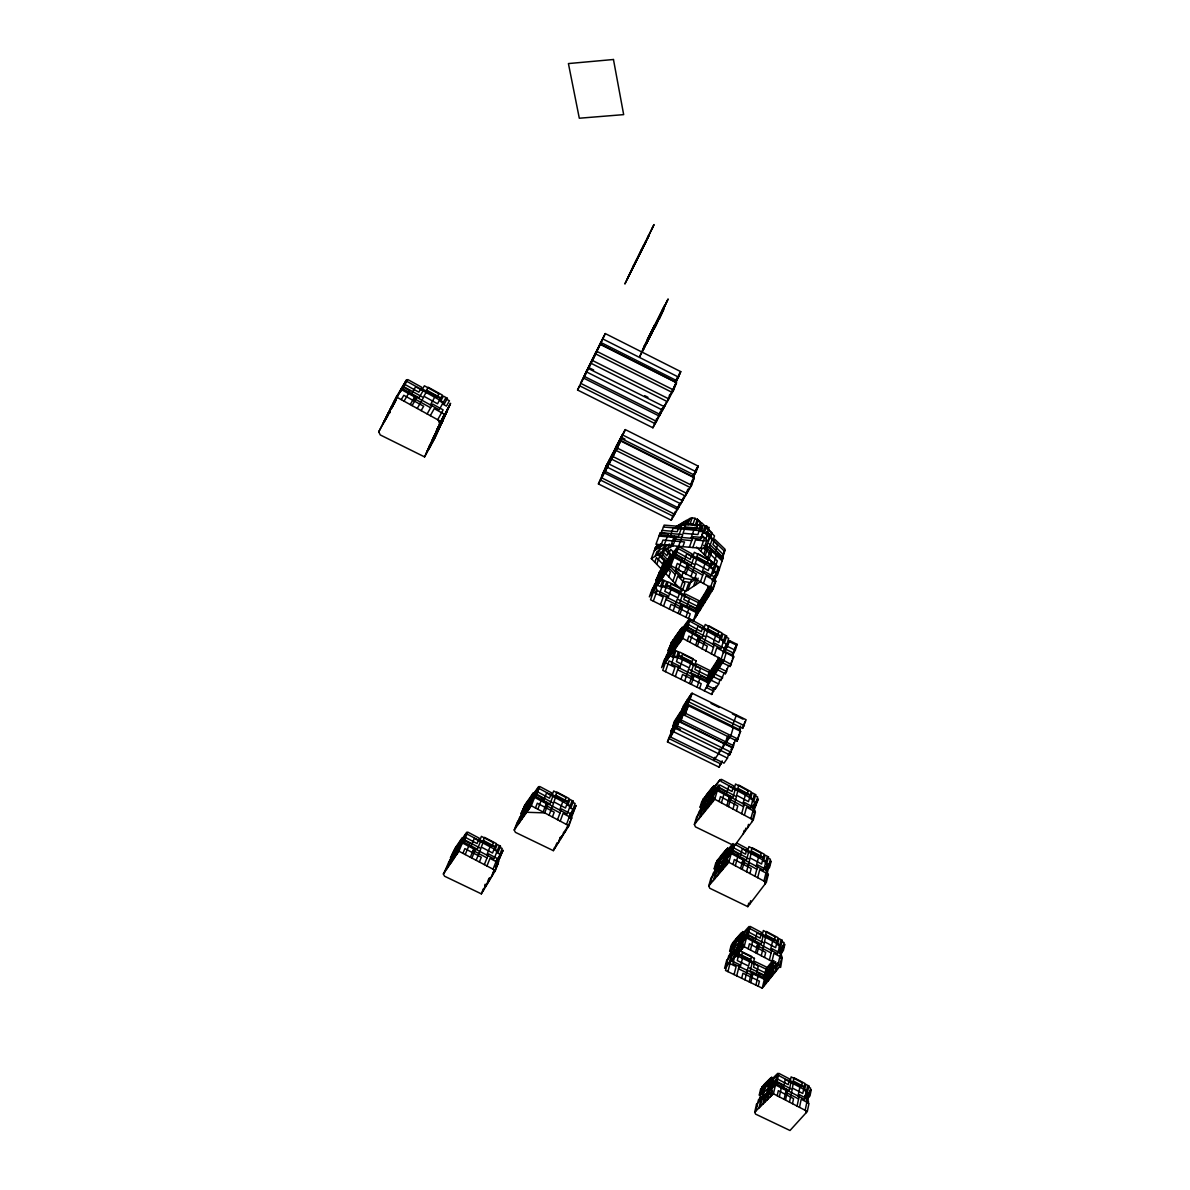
<?xml version="1.0" encoding="UTF-8"?>
<svg xmlns="http://www.w3.org/2000/svg" width="1190" height="1190" viewBox="0 0 1190 1190"><rect width="100%" height="100%" fill="white"/><g stroke="black" fill="none" stroke-linecap="round" stroke-linejoin="round"><path stroke-width="1.5" d="M806.255 1097.433L807.043 1093.625L804.871 1096.05M806.359 1101.687L807.772 1094.904L806.493 1096.332M808.397 1093.208L807.742 1096.868L810.226 1090.858M805.169 1110.3L807.534 1098.92L799.487 1094.726L797.077 1106.09M808.501 1093.253L807.579 1097.656L809.185 1095.871L810.568 1088.136L807.489 1086.53L804.782 1099.515L783.303 1088.344L785.251 1079.479L806.612 1090.769M799.502 1107.355L801.212 1099.233L809.007 1103.309L807.326 1111.43L789.996 1130.5L755.576 1114.108L754.683 1112.189L756.543 1104.141L760.841 1099.917L758.982 1107.964M797.999 1096.035L799.888 1087.125M792.481 1103.695L793.566 1098.623L778.334 1090.665L777.204 1095.722M789.461 1102.119L792.183 1089.519L776.282 1081.204L767.386 1089.981L764.545 1102.52M785.519 1100.051L787.453 1091.185L775.449 1084.908L768.74 1091.527L766.732 1100.378M784.091 1099.307L786.337 1089.029M779.331 1096.838L781.994 1084.804L776.163 1081.755L772.89 1084.983L770.183 1096.987M771.373 1095.826L772.503 1090.769L764.01 1099.129L762.864 1104.156M775.359 1083.897L777.725 1073.365L771.745 1079.285L770.451 1085.012L776.445 1079.077M754.683 1112.189L773.455 1093.774L776.282 1081.204M776.475 1083.867L778.84 1073.335L789.505 1078.914L788.256 1084.655L777.546 1079.062M767.535 1099.59L769.856 1089.341M760.321 1106.655L762.909 1095.365L758.476 1099.753L755.873 1111.014M763.087 1096.645L765.111 1087.794M779.152 967.277L780.67 960.821M771.968 961.401L773.902 953.339L782.217 957.757L780.625 967.44M774.779 972.661L777.04 963.171L768.591 973.673L770.704 964.837L773.738 961.074L771.819 969.106L764.709 977.912L750.191 970.921L752.288 962.502L765.988 969.106M779.554 952.937L780.447 949.144L778.171 951.985M776.088 971.055L777.992 962.993M778.007 964.614L781.815 948.37M781.934 948.43L780.893 952.788C783.243 952.431 784.225 941.677 783.749 945.723M768.606 980.292L770.718 971.457L764.367 979.325L751.396 973.078L749.209 981.884M770.704 977.704L773.693 965.15L765.259 975.621L762.24 988.161L725.543 970.49L727.224 964.093M772.325 975.711L773.515 970.668L765.423 980.679L764.203 985.722M765.334 984.338L768.205 972.349L765.125 976.172L758.818 973.137L755.888 985.097M767.848 981.229L770.302 970.981M772.786 961.951L771.908 965.611L766.241 972.661M763.935 977.555L766.479 967.053L754.951 961.49L753.538 967.187L765.096 972.751M770.495 949.992L772.622 941.156L757.004 932.856L754.802 941.662L777.725 953.77L780.789 940.874L784.076 942.629L780.536 957.563L781.815 955.972L781.057 959.214L782.217 957.757M765.081 977.451L767.61 966.949L772.146 961.312M769.38 960.033L772.102 948.742L780.685 953.294M764.471 957.429L765.706 952.402L749.432 943.774L748.168 948.787M758.194 986.212L759.413 981.17L742.932 973.241L741.668 978.254M761.258 955.734L764.322 943.209L747.35 934.195L738.068 944.518L734.855 956.968M750.756 982.628L753.285 972.409M755.501 952.684L758.045 942.465M757.033 953.502L759.22 944.682L746.413 937.884L739.407 945.648L737.145 954.439M744.925 979.831L748.064 967.336L765.259 975.621M757.673 877.699L759.741 869.682L768.368 874.308L766.345 882.34L747.811 906.661L709.761 888.246L708.749 885.91L710.98 877.967L715.562 872.553L713.346 880.511M750.444 949.992L753.448 938.047L747.216 934.745L743.795 938.538L740.73 950.468M747.528 936.887L750.191 926.43L761.57 932.484L760.157 938.166L748.748 932.112M740.254 967.053L742.501 958.248M765.75 870.158L766.702 866.394L764.843 868.864M763.95 881.046L768.219 864L764.203 869.325M768.086 865.398L767.297 869.027M768.651 863.687L767.104 869.801L768.814 867.54L770.361 861.426M734.052 974.58L736.104 966.577L729.976 963.632M741.98 949.099L743.259 944.087L734.409 953.889L733.1 958.887M746.353 936.947L749.016 926.489L742.783 933.451L741.325 939.133L747.573 932.172M736.684 975.86L739.54 964.629L730.824 960.419L727.893 971.62M729.053 963.365L731.151 955.362L726.673 960.33L724.576 968.318L744.166 946.675L747.35 934.195M741.102 936.783L738.931 945.187L746.77 936.485L761.094 944.087L763.177 935.652L749.67 928.468M749.819 904.013L750.682 900.666M740.596 943.343L737.086 956.656L734.944 955.615M744.3 933.51L742.039 942.302L733.516 951.762L735.807 942.986L748.495 928.542M730.452 961.818L733.367 950.617L728.741 955.749L725.811 966.949M756.215 866.246L758.491 857.469M754.995 876.257L757.896 865.041L766.806 869.816L768.398 867.57L770.391 859.24L766.985 857.41L763.712 870.217L739.927 857.544L742.292 848.797L765.929 861.59M747.811 906.661L748.718 903.15M749.893 873.549L751.202 868.536L734.334 859.507L732.981 864.49M746.561 871.749L749.834 859.329L732.222 849.898L722.717 861.144L719.281 873.519M742.188 869.414L744.524 860.668L731.225 853.542L724.041 862.036L721.616 870.753M750.831 818.661L755.427 802.164L751.336 807.817M753.895 807.846L755.546 805.556L757.599 797.017L754.103 795.128L750.652 807.832L726.242 794.741L728.726 786.055L745.356 795.024L742.947 803.741M752.065 821.665L754.207 813.692M699.051 818.661L701.386 810.777L696.73 816.533L694.38 824.417L695.436 826.857L734.468 845.852L753.3 819.984L755.427 812.011L746.561 807.236L744.39 815.195M740.596 868.566L743.319 858.421M743.289 833.729L744.181 830.412M735.331 865.755L738.544 853.899L732.073 850.434L728.577 854.584L725.305 866.424M744.955 831.423L745.862 828.106M747.528 827.898L748.48 824.387M752.868 808.412L753.88 804.678L751.976 807.296M708.749 885.91L728.83 862.274L732.222 849.898M732.386 852.576L734.676 844.231L748.703 851.743L746.472 860.117L731.612 852.159L723.58 861.649L725.885 853.304L733.471 844.32L731.181 852.665M726.584 864.922L727.953 859.939L718.879 870.649L717.496 875.632M741.638 813.707L744.687 802.566L753.835 807.489M736.402 810.896L737.785 805.928L720.456 796.601L719.028 801.539M722.479 869.756L725.275 859.641M714.774 878.815L717.882 867.674L713.152 873.282L710.014 884.423M718.016 868.76L720.456 860.043M732.981 809.051L736.432 796.705L718.344 786.962L708.69 798.951L705.075 811.223M728.488 806.627L730.943 797.94L717.287 790.591L709.999 799.62L707.455 808.293M726.852 805.749L729.708 795.693M745.014 721.438L742.649 728.369L688.445 701.728L692.059 693.175L746.16 719.772L742.649 728.369M739.362 730.407L740.611 726.079M740.269 730.02L688.222 704.465L684.711 715.369L737.086 741.058L738.901 734.765M737.086 741.058L740.596 731.359L688.415 705.73L684.101 712.379L680.264 722.211L732.445 747.811L735.658 739.481M721.452 802.848L724.829 791.082L718.195 787.497L714.625 791.915L711.189 803.666M673.852 727.164L670.699 732.014L680.026 716.514L676.098 728.622L729.693 754.877L730.645 751.589M731.716 747.93L731.121 749.953L732.832 747.454L679.326 721.214L670.625 737.056L723.981 763.177L727.462 758.119L728.89 753.196M732.445 747.811L733.947 742.59M729.693 754.877L732.832 747.454M739.481 727.73L739.704 726.971M712.483 802.06L713.926 797.121L704.718 808.531L703.26 813.469M717.258 789.743L718.626 785.043L712.126 793.135L713.762 787.542L720.262 779.465L711.977 791.038L709.538 799.323L718.195 787.497M694.38 824.417L714.774 799.249L717.287 790.591M718.492 789.654L719.861 784.954L732.029 791.499L733.62 785.891L721.497 779.361L720.902 781.369L735.301 789.119L732.951 797.434L717.689 789.208M692.059 693.175C687.285 711.025 672.766 724.293 667.471 741.905L719.117 767.178L720.143 763.727M726.421 742.158L728.28 735.866M708.318 807.222L711.263 797.181M731.999 726.793L736.461 715.012M719.117 767.178L722.181 760.856M733.204 727.73L730.898 735.598L713.881 760.559L714.863 757.271M703.885 806.835L706.444 798.178M722.449 747.989L723.892 743.081M725.052 744.181L727.09 737.25M695.674 822.826L698.961 811.773L703.766 805.809L700.494 816.875M718.522 753.746L719.98 748.822M734.959 649.338L736.283 645.025M723.446 659.662L722.479 662.756L730.11 666.519L732.014 660.316M729.559 640.622L725.93 649.309L733.486 653.042L735.301 650.261L737.101 644.355L729.559 640.622L726.272 648.193M730.11 666.519L733.754 656.821L716.722 647.895L714.268 655.63M697.057 687.225L700.746 675.712L707.871 679.222L711.204 674.105L707.574 685.648L715.116 689.352L718.671 683.952L711.099 680.219L712.617 675.37L716.618 669.226L725.379 673.733L726.941 668.602M725.379 673.733L728.697 665.374M732.668 653.697L732.891 652.953L732.326 653.816M732.519 656.196L734.468 650.93M734.052 651.183L735.286 647.137M718.671 683.952L720.158 679.088M684.666 681.141L688.608 669.122L708.035 678.702L717.139 664.689L713.36 676.738L720.947 680.472L724.189 672.96M672.365 675.087L674.953 667.382L665.389 662.666L662.741 670.342L711.754 694.469L713.881 687.641M724.948 652.462L725.93 649.309M734.765 644.281L728.756 641.306L725.127 649.978L728.682 638.405L724.963 636.367L721.095 648.699L695.109 634.523L697.905 626.104L723.698 640.384M711.754 694.469L714.893 687.969M726.153 653.057L723.743 660.807L704.227 690.765M715.116 689.352L716.112 686.124M716.618 669.226L715.101 674.076L722.702 677.809M720.857 659.007L711.486 674.923L714.164 666.43M717.763 669.985L719.89 663.157L707.886 682.658L706.354 687.508L713.896 691.212M720.605 660.881L724.502 648.535L714.774 643.195L711.337 654.024M721.586 660.078L719.177 667.828L726.793 671.577M723.951 652.804L726.51 644.578L723.788 648.773M718.418 657.356L717.287 660.971L719.147 658.1L717.466 663.499L720.352 659.052M717.555 660.986L715.012 669.107L706.92 682.257L692.253 675.042L689.501 683.506M706.473 680.472L709.671 670.372L696.656 663.961L694.886 669.42L707.931 675.861M706.92 682.257L710.936 670.178L717.035 660.762L715.309 666.251L709.195 675.667M712.899 644.266L715.592 635.802M699.661 688.519L701.207 683.67L682.569 674.492L680.978 679.312M684.711 715.369L688.415 705.73M682.599 714.03L685.366 705.506M680.264 722.211L683.789 711.308L688.222 704.465M686.63 702.71L687.671 699.512L680.368 712.617L682.138 709.894M705.774 650.975L707.321 646.155L688.876 636.055L687.27 640.86M675.965 724.576L680.606 712.661L673.748 723.267M682.48 708.838L680.368 715.309L686.109 706.458L689.218 696.834L683.209 706.131L681.989 709.88L686.838 702.1M702.115 648.981L706.012 636.992L686.764 626.461L676.738 640.354L672.677 652.284M676.098 728.622L679.326 721.214M691.256 684.369L694.439 674.552M671.086 731.434L671.8 729.217M667.471 741.905L675.414 726.242L682.48 715.354M670.625 737.056L674.388 725.469L671.249 730.333M674.596 726.391L677.378 717.853M695.6 645.411L698.827 635.639M697.34 646.363L700.107 637.929L685.574 629.971L678.003 640.473L675.147 648.877M708.571 596.383L711.114 588.738M713.584 581.523L716.276 573.402L712.572 579.381M715.621 577.864L717.466 574.874L716.544 572.524L718.462 566.708L714.64 564.596L710.564 576.778L683.774 562.052L686.704 553.737L713.316 568.567M714.58 580.973L717.54 572.048M721.824 558.928L725.022 549.23L714.729 539.278L712.959 544.529L723.282 554.495M718.061 570.917L719.385 569.073L718.462 566.708M717.674 572.554L714.803 578.667L716.722 572.836M724.993 550.36L721.795 560.073L722.509 559.597L709.523 547.088L712.17 539.323L724.398 551.134M711.947 590.969L715.488 580.244M717.466 574.874L723.208 557.47L707.827 542.64L703.87 554.168M660.465 604.654L663.187 597.053L653.325 592.159L650.543 599.76L693.309 620.897L713.241 588.886L715.77 581.241L706.042 575.871L703.469 583.502M715.77 565.592L717.317 560.936L703.513 547.653M702.636 605.918L706.607 594.003L697.31 608.968L693.309 620.897M709.062 586.477L706.949 592.843L710.876 586.521M713.494 572.985L716.38 564.253L712.557 562.141L710.609 567.942L714.446 570.07M704.421 603.062L706.012 598.273L697.087 612.627L695.481 617.417M709.463 590.79L714.089 576.689L704.063 571.155L700.449 581.836M707.128 598.704L710.683 587.979M713.42 579.917L714.61 576.347L712.111 580.378M713.702 563.614L717.406 552.547L723.044 557.976L722.33 558.452M696.715 615.438L700.523 604.029L697.132 609.488L689.798 605.859L685.916 617.253M700.806 604.698L703.617 596.309M679.683 668.185L682.51 659.736L700.404 668.557L697.667 677.051L671.398 664.05L675.563 651.778L674.224 651.109M699.482 610.991L702.74 601.247M700.33 609.637L703.126 601.233L696.135 612.493L681.022 605.011L678.121 613.4M708.005 586.997L706.815 590.582L708.868 587.072M689.858 642.273L693.651 630.849L686.585 626.981L682.896 632.098L679.029 643.507M704.406 598.555L707.083 590.523M695.689 610.708L699.036 600.727L685.633 594.078L683.759 599.492L697.221 606.156M696.983 610.485L700.33 600.504L706.562 590.448L704.763 595.878L698.515 605.933M675.34 676.545L678.955 665.745L669.092 660.896L665.403 671.666M688.594 618.577L690.23 613.787L671.011 604.282L669.33 609.042M709.106 559.196L712.289 549.75M666.43 660.926L669.063 653.251L664.228 659.929L661.595 667.605L682.733 638.376L688.951 619.291L682.212 628.662L680.368 634.077L687.121 624.705M686.883 629.108L690.26 619.127L703.156 626.208L701.371 631.637L688.43 624.557M676.039 647.628L679.356 637.885M702.115 572.167L704.941 563.822M707.708 557.857L710.475 549.721L722.077 560.892M680.368 641.648L681.989 636.858L672.424 650.097L670.788 654.887M693.502 586.298L696.046 578.846L688.385 583.963L685.812 591.415L700.434 581.687M705.298 555.373L707.886 547.802L704.792 547.534L705.848 544.485M679.594 632.663L680.859 628.96L674.031 638.465L670.773 647.94L677.303 638.896L679.475 632.515L672.96 641.559M695.882 584.707L698.128 578.147M694.707 578.667L696.343 573.907L677.303 563.42L675.623 568.151M708.466 539.962L710.43 534.221L706.042 533.834M667.932 658.844L671.606 648.089L666.623 655.006L662.919 665.76M674.15 640.443L675.385 636.858L682.376 627.145L681.156 630.73L672.752 642.154M671.681 648.937L674.566 640.518M690.944 576.585L695.019 564.774L675.176 553.811L664.942 568.686L660.658 580.467M700.925 548.263L704.584 537.687L693.115 536.69L689.382 547.251M700.94 551.342L701.996 548.263M687.939 590.002L691.539 579.56L696.076 577.819M679.936 614.293L683.283 604.565M706.012 538.639L707.99 532.882M701.014 538.014L702.859 532.704L707.217 533.165L709.195 527.438L704.807 527.051L700.613 539.085L670.104 536.467L673.124 528.241L703.439 530.978M680.293 588.812L683.938 578.385L676.634 570.754L672.93 581.151M673.138 610.931L677.288 599.061L697.31 608.968M686.005 573.878L688.921 565.548L673.927 557.292L666.192 568.508L663.187 576.808M702.472 528.895L700.181 526.144L699.586 527.839L702.07 530.219M681.915 588.738L680.635 592.427L666.817 585.584M692.848 547.549L695.495 540.007L706.622 540.989L704.034 548.545L655.928 544.276L660.286 532.629L682.777 534.593L678.553 546.284M684.22 572.896L687.597 563.242M696.73 525.073L698.084 521.235L695.064 518.319L692.193 517.888L688.951 519.866L687.329 524.418L690.498 518.096L687.27 520.075L685.262 525.668M699.125 525.37L700.375 522.023L697.28 519.197L700.375 522.023M668.066 597.945L671.041 589.6L689.471 598.734L686.615 607.123L659.528 593.661L663.916 581.538L660.019 579.619M678.285 569.623L682.287 558.348L674.998 554.332L671.22 559.821L667.159 571.066M697.385 519.123L695.391 524.731L696.477 525.787M675.147 583.442L677.764 576.019L684.86 583.412L682.257 590.865L665.984 573.907L667.664 569.281L670.401 572.137L668.735 576.778M690.944 538.297L693.874 530.041M675.028 571.438L676.5 567.303M663.529 606.171L667.322 595.506L657.163 590.478L654.604 584.26L659.691 576.867L655.824 587.488M695.094 525.861L693.086 523.912L695.064 518.319M688.028 524.805L690.185 523.481L692.193 517.888M682.852 546.671L684.533 541.956L662.949 540.052L661.209 544.752M673.942 556.637L677.497 546.79L670.61 556.816L668.661 562.171L675.563 552.145M654.277 589.705L657.044 582.133L652.12 589.273L649.338 596.859L670.937 565.577L675.176 553.811M675.295 556.459L678.836 546.612L692.134 553.96L690.26 559.33L676.902 551.967M664.094 575.484L667.59 565.86M673.287 551.327L672.469 555.388M669.152 563.971L672.142 555.685L658.457 575.648M672.677 554.808L672.32 555.804L669.36 552.71L670.625 549.259L673.094 551.848M668.527 569.073L670.238 564.343L660.465 578.519L658.739 583.249M659.736 577.611L662.77 569.311M662.934 568.612L665.329 562.037L657.549 553.915M670.877 546.775L671.993 543.711M659.498 581.062L657.921 585.376L661.833 587.31M672.96 545.793L675.95 537.553L659.007 536.065M667.813 560.936L665.522 567.228L658.858 576.912L662.28 567.556L669.256 557.396L667.932 561.04L661.164 570.605M653.295 601.114L657.163 590.478M665.76 568.523L668.631 560.594L676.798 548.724M692.015 481.266L692.639 479.585M693.19 478.068L696.373 469.396M562.022 836.778L563.792 831.944M566.5 824.477L570.456 813.677L561.531 808.917L557.515 819.702M650.707 594.881L654.604 584.26M667.754 548.679L669.435 544.068L656.85 551.714L655.14 556.31M621.18 438.455L694.291 475.048L696.18 471.79L698.247 466.138L625.3 429.605L620.481 439.527L625.3 429.605M564.134 833.372L565.384 829.98M572.42 810.881L569.251 817.456M661.06 568.775L664.496 559.389M606.87 464.338L598.421 483.928L671.249 520.209L691.583 485.252L694.306 477.815L620.659 440.969L616.182 449.314M565.265 831.587L566.946 826.961M570.278 818.021L573.773 808.471L569.475 815.611M573.967 808.055L571.944 813.99L575.395 805.749M567.883 827.377L570.144 821.204M518.126 824.432L521.131 816.786L517.219 822.335L514.214 829.98L515.404 832.331L553.35 850.657L568.894 825.756L571.721 818.036L563.063 813.439L560.207 821.145M662.369 569.341L670.803 555.403L669.509 558.943L660.941 571.2M670.937 545.615L674.418 536.065M553.35 850.657L554.6 847.265M663.678 551.149L666.058 544.648L664.585 545.541L662.205 552.041M681.364 502.82L683.09 498.149L680.769 503.861L607.376 467.239L612.21 455.874L603.077 473.025M684.295 496.081L682.569 500.737L609.087 464.055L612.032 456.573M555.046 847.934L556.816 843.115M556.013 846.388L557.188 843.175M687.761 489.402L685.351 495.977L611.69 459.191L615.349 450.608M558.17 842.936L559.36 839.709M558.824 841.88L560.594 837.061L559.94 838.102M688.46 488.971L686.823 493.448L613.073 456.618L617.149 447.038M694.008 474.051L693.16 476.342L697.444 467.149L695.57 470.392M693.487 476.06L694.96 472.043M560.639 838.995L561.814 835.782M662.443 545.213L662.711 544.47L654.812 549.274M675.191 511.73L673.466 516.415L600.504 480.061L606.305 468.31M675.875 511.12L674.73 514.244L601.694 477.845L606.335 466.941M656.716 564.239L660.762 553.276M664.213 545.02L668.334 533.849L660.093 533.135M679.282 504.709L677.556 509.394L604.356 472.891L620.659 440.36L694.082 477.101L690.26 487.528L616.316 450.564L620.659 440.36M654.753 562.201L656.463 557.604L664.065 565.518M657.326 554.986L660.792 545.645M671.249 520.209L673.689 513.649M662.369 570.144L651.317 558.631L655.601 547.177L660.629 544.128M660.495 534.846L664.139 525.102L679.193 526.397L677.259 531.707L662.161 530.398M655.541 548.828L657.178 544.455M655.467 549.959L655.601 547.177M559.657 810.063L562.811 801.629M552.413 816.995L554.228 812.19L537.3 803.191L535.455 807.98M549.066 815.209L553.573 803.265L535.931 793.864L527.824 805.392L523.184 817.277M543.101 812.041L546.82 802.298M537.821 809.23L542.209 797.836L535.723 794.385M529.386 808.471L531.261 803.696L523.526 814.659L521.651 819.434M534.726 796.556L538.594 786.59L533.15 794.37L531.023 799.784L536.497 792.005M514.214 829.98L531.305 805.764L535.931 793.864M535.872 796.467L539.739 786.501L551.58 792.808L549.512 798.237L537.642 791.915M532.391 794.102L528.42 803.949L523.139 811.461L526.858 802L533.551 792.689L525.415 805.689M525.177 814.451L528.449 806.061L534.563 797.374L547.891 804.47L544.693 812.889L526.709 812.279M525.891 813.425L529.684 803.711M528.315 810.018L532.748 798.639M515.3 828.448L519.509 817.738L523.54 811.996L519.346 822.707M526.486 804.336L527.899 800.766M523.392 812.993L526.679 804.604M492.095 875.914L493.91 871.333M497.435 862.512L502.611 850.508L497.004 864.639M494.46 871.943L498.684 861.248L495.308 866.915M446.919 868.774L450.103 861.218L443.364 873.995L444.569 876.227L481.355 893.868L495.382 870.425L498.387 862.795L489.982 858.362L486.948 865.993M481.355 893.868L483.348 888.856M484.672 885.524L485.208 884.185M482.887 891.31L485.654 885.092L484.776 886.55M485.713 886.595L488.183 880.838L487.603 881.835M489.016 878.235L488.376 879.871L488.956 878.889M493.047 869.191L497.271 858.511L488.614 853.944L484.33 864.609M487.93 882.891L489.819 878.116M489.179 880.793L490.429 877.61M491.083 877.595L493.746 870.872M497.465 861.069L500.261 856.428M498.491 858.927L499.904 855.357L496.379 861.292L501.169 853.052M674.209 386.661L674.864 385.039M675.459 383.567L680.769 371.637L605.293 333.572L602.809 338.421M677.735 378.331L679.951 372.842L675.831 381.841L680.769 371.637M486.74 855.089L490.087 846.73M586.536 370.923L577.567 390.008L652.908 427.79L673.6 390.008L676.515 382.778L600.296 344.386M479.377 862.006L481.31 857.246L464.888 848.604L462.925 853.334M663.202 409.003L665.032 404.466L662.592 410.119L586.655 371.979L596.071 351.779M666.266 402.22L664.437 406.757L588.381 368.528L590.448 364.11M669.345 395.541L669.777 394.5M669.836 395.214L667.248 401.595L591.028 363.277L597.841 348.611M671.086 393.087L668.75 398.873L592.442 360.481L596.785 351.214M671.666 391.629L672.186 390.365M676.411 379.997L675.518 382.228L677.333 378.896M476.134 860.296L480.938 848.47L463.803 839.441L456.439 850.27L451.516 862.036M652.908 427.79L655.497 421.409M656.151 419.802L656.657 418.538M660.182 412.097L659.677 413.376L662.533 408.125M660.539 413.064L659.32 416.098L583.576 378.078L589.481 365.226M470.333 857.246L474.289 847.592M471.88 858.05L475.286 849.734L462.36 842.907L449.166 862.066L455.606 847.563L451.784 855.402M465.216 854.554L469.886 843.264L463.594 839.947M459.013 847.622L462.479 839.322M456.172 855.208L460.887 843.948M457.153 853.766L459.132 849.02L450.132 864.074M462.583 842.074L466.703 832.212L461.735 839.515M443.364 873.995L458.894 851.222L463.803 839.441M463.669 841.999L467.789 832.122L479.272 838.191L477.071 843.561L465.558 837.492M448.035 867.153L452.483 856.547L448.809 861.962L444.346 872.553M455.621 848.961L462.27 837.82L459.504 844.885L464.457 837.567M452.245 857.573L455.725 849.273M460.024 842.803L456.692 850.731L462.91 841.598L477.369 849.214L480.626 841.241L466.986 834.056M453.33 859.388L456.796 851.088M453.985 858.421L458.016 848.797M618.592 444.539L621.626 437.414L624.943 439.08M624.616 430.691L606.067 466.197M609.087 464.055L620.659 440.969M609.816 459.295L602.408 474.617M612.85 453.167L604.654 469.514M676.456 509.573L680.13 503.251L678.404 507.922L605.16 471.389L608.566 463.356M610.812 458.507L620.793 437.846L619.35 441.252M614.1 452.929L618.056 443.93M657.118 322.014L660.465 314.309M654.232 328.946L658.501 319.084M661.774 311.616L663.202 308.329M655.75 326.06L658.799 319.024M663.113 309.385L668.17 298.973L647.301 339.388M661.387 313.877L667.367 300.341M659.29 319.292L663.559 309.459L643.091 348.878M663.693 309.668L639.699 356.643L644.519 345.621M644.073 346.811L654.619 325.108L652.447 330.091M641.975 352.314L656.925 322.743M643.284 349.83L647.866 339.299M648.029 339.358L651.406 331.623M646.185 344.282L650.097 335.297M647.062 342.601L650.439 334.851M651.852 331.95L663.752 307.689M649.502 337.96L654.277 326.997L644.296 346.097M651.376 334.405L653.28 329.987M400.911 390.96L406.563 379.818L396.374 396.939L378.747 431.806L380.25 434.93L424.577 456.901L444.391 414.254L434.246 408.646L430.304 415.667M439.051 425.99L426.303 453.033M428.846 449.121L444.391 414.254M438.084 429.248L430.363 446.354L429.441 445.893M432.163 442.933L448.437 408.393M438.664 428.207L450.058 404.347M446.131 412.395L447.633 408.661M433.934 439.72L447.232 409.777M446.875 411.249L441.356 423.432L443.23 420.025M588.038 368.677L584.394 376.457L660.182 414.507L662.77 408.111M590.27 363.857L592.62 358.859M599.18 345.874L600.727 342.586M598.228 348.402L603.479 337.157M602.095 340.221L605.293 333.572M627.16 279.412L636.977 258.87M631.429 270.904L635.862 261.577M637.319 258.602L641.975 248.636M634.791 264.195L639.803 253.515M640.25 252.563L643.909 244.738M639.58 254.63L646.17 240.514M647.509 237.762L649.011 234.579M641.113 251.566L644.326 244.724M646.973 239.368L653.236 226.115M644.712 244.367L649.309 234.802L628.424 276.437M651.614 229.744L654.054 224.568L632.812 267.14M633.645 265.385L624.854 284.008L646.111 241.6M585.688 372.723L602.408 339.195M581.226 382.213L602.795 338.927L678.553 377.111M577.567 390.008L579.679 385.828L655.154 423.685L658.278 416.798L656.434 421.349L580.884 383.433L596.993 351.437L673.6 390.008M383.983 422.599L389.442 412.023M390.082 410.728L397.787 395.437L393.28 403.068M394.485 402.696L391.703 408.17L393.146 405.745M396.434 398.635L397.936 395.675M398.68 394.188L403.663 384.727M389.383 413.242L389.963 412.112L389.368 413.123M393.92 404.421L396.002 400.316M399.87 392.73L405.522 381.573M440.449 424.815L434.067 436.671L439.869 426.481M442.903 419.624L441.802 422.078M601.857 475.896L610.128 460.798M610.693 459.742L614.427 452.765M607.108 466.807L609.325 462.672M598.421 483.928L600.504 480.061M601.694 477.845L604.356 472.891M605.16 471.389L607.376 467.239M675.057 381.707L677.586 377.081M672.543 390.037L676.515 382.778M659.007 415.488L660.435 412.856M432.029 440.255L443.215 419.787M434.439 436.626L428.593 447.425L429.531 447.886M432.729 440.583L436.983 432.818M427.299 450.832L433.086 440.285M424.577 456.901L434.93 437.92L446.979 411.562M442.903 417.869L448.957 406.549M436.775 429.649L440.657 422.599M435.614 432.223L444.911 413.748L439.467 423.625L438.545 420.219M439.646 425.113L443.915 417.378M433.443 437.072L435.882 432.654M437.682 419.743L443.141 409.881L432.684 404.094L427.151 413.927M430.363 404.942L434.692 397.252L443.394 402.205M421.156 410.624L423.655 406.251L403.812 395.288L401.253 399.632M417.229 408.453L423.462 397.579L402.755 386.14M410.223 404.585L415.355 395.72M412.082 405.612L416.5 397.951L400.881 389.323M697.043 468.235L698.247 466.138M690.408 484.523L694.306 477.815M404.035 401.164L410.089 390.811L402.488 386.601M386.408 416.649L388.981 412.276M384.028 421.349L396.969 396.493L394.396 400.852M388.877 413.138L389.799 411.562L378.747 431.806M382.778 423.833L386.899 416.842M385.932 418.954L388.535 414.537M399.394 392.715L398.501 394.217L401.595 388.119L419.059 397.772L423.268 390.454L406.816 381.35M399.959 392.031L401.61 389.249M390.781 407.991L395.601 399.84M390.037 409.464L395.69 400.108M402.518 388.624L407.858 379.58L421.721 387.256L418.865 392.179L404.957 384.489M387.985 413.54L394.381 402.696M496.185 862.676L499.949 856.145M499.131 858.555L500.425 856.384M499.532 858.258L503.132 850.27L501.823 852.457M495.903 866.96L498.387 862.795M713.762 578.876L715.25 576.495M713.569 579.485L715.056 577.091M699.675 602.452L709.88 586.194M714.461 578.846L716.082 575.96M711.813 586.982L696.581 611.154L679.683 602.795L682.465 594.792L698.381 602.676M569.415 817.009L572.628 811.595M701.743 604.222L709.374 591.951M714.476 583.323L715.77 581.241M569.058 818.274L573.134 811.773L572.212 813.246M572.449 813.618L576.034 805.437L570.709 819.657L571.721 818.036M681.736 711.129L689.055 699.869M726.956 644.073L728.756 641.306M710.311 672.157L718.76 659.32M723.312 652.373L726.51 647.449M710.668 675.786L707.351 680.903L690.944 672.826L693.591 664.734L709.047 672.35M735.941 646.14L737.101 644.355M733.754 656.821L732.475 658.769L733.427 655.645L725.841 651.897M454.253 849.987L450.415 857.826L451.828 855.744M454.922 849.615L459.712 842.55M454.669 850.21L460.783 841.375M452.587 853.929L465.9 834.13M450.832 860.489L456.781 851.743M739.347 733.189L740.596 731.359M657.787 577.462L655.839 580.303L659.9 571.706L655.467 583.799L674.403 555.968L691.167 565.205L693.934 557.262L678.136 548.53M658.249 580.809L666.519 568.82M525.638 805.08L530.918 797.583M537.835 788.539L531.38 797.746L528.241 805.764L535.084 796.05L549.973 803.979L553.038 795.932L538.981 788.434M523.243 809.542L534.117 794.027L530.844 802.417L520.015 817.768L524.805 805.57L520.967 813.588L522.529 811.387M521.979 815.968L528.524 806.686M688.296 621.24L680.293 632.336L677.556 640.369L686.035 628.632L702.279 637.528L704.911 629.465L689.59 621.076M670.327 646.453L683.744 627.77L680.888 636.174L667.501 654.708L671.71 642.466L667.783 650.945L669.702 648.297M670.253 652.075L678.345 640.875M753.166 807.326L754.549 805.392M752.987 807.95L754.386 806.017M755.546 805.556L754.43 807.103M755.04 807.475L758.402 798.996L756.543 801.346L753.731 812.339L755.07 810.494M766.018 869.072L767.401 867.242M765.869 869.697L767.238 867.882M767.907 869.503L769.632 867.227L771.165 861.129L769.335 863.33L765.14 883.917L764.679 881.448M767.163 875.885L768.368 874.308M778.007 951.792L780.952 948.118M782.232 946.586L784.017 944.562M704.852 798.683L711.129 790.889L709.195 797.464L702.903 805.273L705.804 795.5L712.379 787.304L711.263 791.112L704.673 799.308M702.368 803.309L715.294 787.17L712.765 795.827L699.839 811.803L703.587 799.204L701.758 801.495L699.958 807.489L701.803 805.199M779.807 951.836L781.161 950.17M779.658 952.476L780.997 950.795M767.119 969.002L773.842 960.642M780.566 952.655L782.038 950.632M781.696 952.625L783.377 950.542L784.82 944.399L783.139 946.481M773.946 963.87L775.716 961.669M702.561 809.914L710.356 800.26M769.543 974.119L776.475 965.551M762.24 988.161L780.328 965.834L744.166 946.675M718.849 860.37L725.037 853.037L723.193 859.656L717.005 866.989L719.757 857.157L726.242 849.437L725.171 853.289L718.686 860.995M732.966 843.561L727.626 849.883L726.064 855.521L732.475 847.92M716.439 864.877L729.173 849.705L726.763 858.436L714.03 873.43L717.6 860.742L715.785 862.884L714.089 868.938L715.904 866.781M716.737 871.809L724.413 862.735M734.215 943.075L740.254 936.352L738.529 943.03L732.475 949.754L735.063 939.832L741.4 932.767L740.388 936.634L734.052 943.7M731.88 947.433L735.777 943.105M731.389 949.352L729.604 951.331L731.21 945.232L732.981 943.268L729.634 956.046L733.531 951.717M805.08 1095.38L807.326 1092.866M806.359 1096.972L807.638 1095.544M732.296 954.767L739.793 946.466M807.251 1097.418L808.664 1095.678M808.367 1097.686L809.973 1095.901L811.253 1089.713L809.646 1091.498L807.341 1102.639L808.56 1101.285M763.549 1087.511L769.335 1081.77L767.803 1088.493L762.002 1094.235L764.292 1084.254L770.361 1078.214L769.484 1082.112L763.4 1088.151M777.263 1075.418L770.183 1082.439L768.264 1090.903L775.761 1083.495L789.193 1090.516L791.038 1082.022L778.379 1075.388M761.347 1091.602L773.262 1079.717L771.254 1088.582L759.354 1100.274L762.314 1087.407L760.618 1089.088L759.205 1095.231L760.916 1093.536M761.957 1099.56L769.142 1092.48M696.998 520.194L698.084 521.235M709.805 566.44L712.646 564.536M711.129 574.562L715.636 571.557M676.441 526.426L686.392 520.327L684.503 525.578L687.582 523.704M676.292 526.932L683.61 522.455L682.524 525.474L685.113 523.883M677.229 528.256L685.321 523.303M678.389 527.988L681.141 526.307M678.24 528.42L680.992 526.739M661.387 544.038L655.407 547.683L656.062 548.367M654.336 550.553L663.961 544.708M651.317 558.631L673.272 545.332M438.857 421.349L440.508 421.305L396.374 396.939M764.843 882.266L766.345 882.34L728.83 862.274M805.957 1111.326L807.326 1111.43L773.455 1093.774M700.077 528.286L685.247 527.021L683.001 533.269L697.876 534.563L701.133 525.251L685.604 523.912L684.295 527.542L699.869 528.881M663.425 527.006L681.305 528.538L678.464 536.422L659.483 534.756M673.347 538.981L691.732 540.602M690.185 523.481L693.086 523.912M683.938 578.385L691.539 579.56M682.896 581.375L690.498 582.55M738.484 968.794L752.511 975.547M738.975 953.904L750.265 959.348L748.584 966.042L737.25 960.583L739.808 950.661L751.649 956.373L750.682 960.256L738.812 954.529M673.957 731.91L727.462 758.119M669.479 738.826L721.214 764.144M711.04 703.439L719.251 707.47M732.386 713.926L735.658 715.547M737.131 716.261L742.991 719.147M690.155 699.08L744.434 725.766M685.916 713.509L738.336 739.243M681.587 720.173L733.828 745.788M677.75 726.093L731.404 752.392M675.533 727.045L680.472 729.47M731.389 664.585L682.733 638.376M678.612 655.184L691.375 661.476L689.263 667.902L676.441 661.595L679.654 652.075L693.026 658.665L691.807 662.384L678.404 655.779M674.209 655.779L682.465 659.855M669.791 655.764L673.585 657.624M677.616 669.747L693.458 677.556M680.382 587.979L668.14 581.91L664.764 591.311L677.958 597.856L680.174 591.504L667.04 584.989M662.488 585.495L670.996 589.705M665.924 599.462L682.257 607.54M727.745 646.512L735.301 650.261M448.719 407.709L450.579 403.306L447.083 410.282M617.565 448.243L691.583 485.252M622.965 435.138L696.18 471.79M600.98 342.512L676.634 380.636M588.723 367.546L593.661 370.016M644.668 395.66L647.97 397.311M804.202 1086.723L793.775 1081.264L792.317 1088.032L802.774 1093.491L804.901 1083.436L793.968 1077.709L793.12 1081.636L804.068 1087.362M806.195 1092.717L809.289 1094.339M785.653 1092.182L798.594 1098.935M497.301 850.672L474.334 838.414L470.898 846.745L494.043 858.882L498.893 846.7L502.195 848.455L499.904 854.256L496.572 852.501M473.085 850.553L487.022 857.901M458.894 851.222L495.382 870.425M495.085 846.655L483.869 840.735L481.281 847.072L492.556 853.007L496.319 843.561L484.553 837.358L483.066 841.033L494.847 847.25M531.305 805.764L568.894 825.756M777.263 940.933L766.137 935.028L764.486 941.736L775.642 947.657L778.037 937.661L766.375 931.473L765.423 935.355L777.1 941.573M772.593 941.26L779.792 945.083M779.331 947.032L782.618 948.772M757.271 945.604L771.09 952.937M567.868 801.599L556.31 795.441L553.886 801.852L565.488 808.025L569.028 798.49L556.905 792.034L555.507 795.738L567.645 802.209M570.248 805.719L546.567 792.971L543.354 801.376L567.184 814.005L571.721 801.703L575.127 803.518L572.985 809.393L569.564 807.564M545.674 805.273L560.044 812.919M736.714 842.996L747.037 848.53L745.535 854.182L733.695 847.845M763.311 857.365L751.768 851.192L750.012 857.856L761.6 864.044L764.144 854.137L752.05 847.652L751.039 851.505L763.147 858.005M765.423 863.509L768.844 865.338M742.486 861.53L756.81 869.206M714.774 799.249L753.3 819.984M750.31 795.024L738.469 788.628L736.625 795.247L748.51 801.644L751.188 791.811L738.782 785.102L737.711 788.94L750.146 795.649M745.327 795.143L752.972 799.278M752.467 801.182L755.962 803.072M728.83 798.773L743.557 806.701M720.917 636.055L708.318 629.153L706.235 635.564L718.879 642.496L721.899 632.931L708.69 625.702L707.485 629.406L720.723 636.665M723.118 642.243L726.852 644.281M697.831 638.643L713.509 647.211M686.571 566.202L702.725 575.112M670.937 565.577L713.241 588.886M440.791 397.936L427.255 390.439L423.923 396.255L437.518 403.782L442.382 395.095L428.192 387.241L426.258 390.618L440.493 398.486M434.692 397.252L415.667 386.735L411.234 394.366L439.184 409.762L445.432 398.546L449.433 400.762L446.473 406.117L442.457 403.886M413.778 398.427L430.631 407.739M710.445 564.194L697.459 557.024L695.272 563.346L708.303 570.546L711.486 561.115L697.861 553.588L696.596 557.262L710.237 564.789M712.691 570.397L716.544 572.524M696.447 547.043L719.385 569.073M701.951 535.292L708.422 541.524L710.534 535.351L706.682 531.632M706.845 545.496L714.803 553.172L717.54 545.02L704.629 532.555M703.647 545.258L711.322 552.651M705.417 526.426L701.431 522.574L700.389 525.563L702.814 527.899M708.08 529L712.066 532.852L710.846 536.422L706.473 532.213M707.187 528.851L714.506 535.931L713.331 539.397L706.324 532.629M663.44 562.275L664.749 563.629M668.349 567.377L675.265 574.606M664.451 548.635L669.925 554.376L667.099 562.111L660.167 554.867M664.585 549.319L671.889 556.98M686.184 574.547L683.387 571.602L681.201 577.819L669.122 565.25M677.66 568.508L679.981 570.932M660.093 551.892L667.873 560.014M666.668 562.692L661.61 557.411L663.499 552.279L666.891 555.819L668.795 550.598L666.355 548.04M756.543 1104.141L757.42 1106.075M726.673 960.33L727.64 962.502M653.489 587.31L656.047 593.513M805.823 1110.657L806.21 1112.68M808.843 1085.935L807.549 1092.137L804.47 1090.531L805.779 1084.328L808.843 1085.935M802.298 1082.722L801.48 1086.53L790.309 1080.684L791.127 1076.876L802.298 1082.722M771.745 1077.292L770.882 1081.085L764.664 1087.244L765.542 1083.465L771.745 1077.292M761.987 1086.842L760.559 1092.985L762.269 1091.304L763.683 1085.161L761.987 1086.842M782.246 940.338L780.789 946.496L777.501 944.756L778.974 938.598L782.246 940.338M775.255 936.842L774.348 940.621L762.418 934.284L763.34 930.506L775.255 936.842M758.342 965.893L756.171 974.714L732.921 963.454L735.152 954.841L758.342 965.893M754.445 958.366L753.508 962.13L741.385 956.299L742.352 952.536L754.445 958.366M768.502 856.904L766.94 863.018L763.534 861.188L765.111 855.089L768.502 856.904M742.828 931.577L741.861 935.34L735.375 942.569L736.342 938.821L742.828 931.577M761.243 853.23L760.276 856.979L747.9 850.359L748.897 846.611L761.243 853.23M732.638 942.807L731.047 948.906L732.817 946.943L734.409 940.844L732.638 942.807M755.739 801.733L754.222 807.861L757.599 799.397L755.739 801.733M755.665 794.652L754.029 800.721L750.533 798.832L752.184 792.778L755.665 794.652M748.212 790.859L747.201 794.578L734.498 787.72L735.539 784.017L748.212 790.859M727.7 848.098L726.673 851.817L720.024 859.701L721.066 855.982L727.7 848.098M717.273 860.355L715.562 866.424L717.377 864.267L719.087 858.213L717.273 860.355M713.866 785.817L712.78 789.52L706.027 797.91L707.128 794.206L713.866 785.817M703.275 798.877L701.49 804.901L703.32 802.61L705.105 796.586L703.275 798.877M726.644 635.981L724.799 641.871L721.081 639.833L722.94 633.943L726.644 635.981M718.73 631.845L717.57 635.46L704.063 628.052L705.239 624.452L718.73 631.845M689.635 696.373L687.716 702.308L691.331 693.74L689.635 696.373M680.174 712.364L678.374 717.868L672.603 726.793L674.403 721.289L680.174 712.364M696.165 660.852L694.99 664.466L681.305 657.728L682.51 654.128L696.165 660.852M678.36 651.852L676.381 657.713L672.603 655.854L674.596 650.008L678.36 651.852M708.199 559.955L706.994 563.524L693.056 555.819L694.306 552.279L708.199 559.955M671.398 642.303L669.39 648.148L673.302 639.655L671.398 642.303M706.756 526.099L704.763 531.841L700.375 531.469L702.383 525.727L706.756 526.099M685.128 590.984L683.893 594.554L669.806 587.577L671.071 584.007L685.128 590.984M697.414 525.489L696.165 529.014L680.293 527.646L681.572 524.121L697.414 525.489M666.787 581.672L664.704 587.458L660.822 585.539L662.919 579.753L666.787 581.672M659.587 571.631L657.49 577.403L661.536 568.805L659.587 571.631M573.357 801.242L571.2 807.118L567.779 805.303L569.951 799.427L573.357 801.242M566.068 797.583L564.729 801.182L552.324 794.578L553.692 790.978L566.068 797.583M524.686 805.243L522.395 811.074L526.233 803.057L524.686 805.243M500.514 846.224L498.208 852.04L494.891 850.285L497.212 844.484L500.514 846.224M676.337 382.347L672.261 392.462L595.729 353.951L600.355 344.074L676.337 382.347M493.434 842.713L491.991 846.269L479.957 839.917L481.414 836.362L493.434 842.713M456.201 846.551L452.26 855.922L457.064 848.857L461.244 839.129L456.201 846.551M616.197 446.324L612.657 454.803L622.444 434.662L616.197 446.324M664.972 304.863L654.693 325.986L664.972 304.863M447.425 398.323L444.45 403.678L440.449 401.461L443.439 396.121L447.425 398.323M438.872 393.816L437.028 397.103L422.51 389.056L424.384 385.798L438.872 393.816M613.46 59.5L568.418 63.576L579.307 118.227L623.664 114.627L613.46 59.5"/></g></svg>
